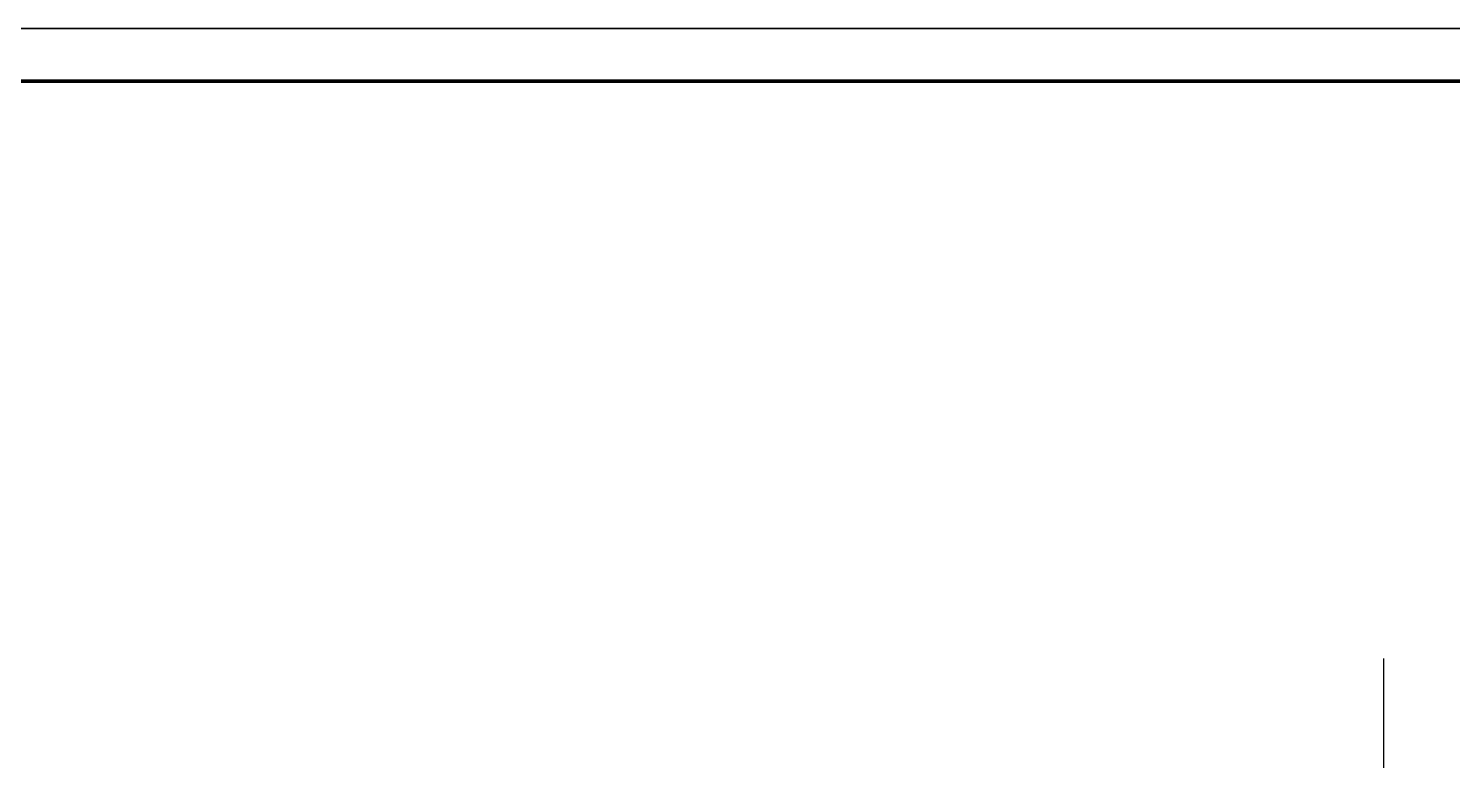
# Model space of a CAD drawing. Extents: x -40040 to 35635, y -182662 to -38118.
# Drawn here: x 178 to 4958, y -140579 to -138120 of the extents above; entities that cross this region are included whole.
import ezdxf

# ---------------------------------------------------------------- set-up
doc = ezdxf.new("R2010")
doc.units = 0
doc.header["$LTSCALE"] = 1000
doc.header["$MEASUREMENT"] = 0
for name, color, linetype in [('A-ANNO-NOTE', 4, 'Continuous'), ('A-FURN-PATT-251', 251, 'Continuous'), ('CABR-TK', 4, 'Continuous')]:
    doc.layers.add(name, color=color, linetype=linetype)
doc.layers.add('A-ANNO-NPLT', color=250, linetype='Continuous', plot=False)

# ---------------------------------------------------------------- blocks, each defined once
blk = doc.blocks.new('alsidufhasdf')
at = {"layer": 'A-ANNO-NOTE', "const_width": 12.5, "flags": 128}
blk.add_lwpolyline([(-69970.8, -65800.3), (-69970.8, -51475.3), (-80015.8, -51475.3), (-80015.8, -65800.3)], close=True, dxfattribs=at)
at = {"layer": 'A-ANNO-NPLT'}
blk.add_lwpolyline([(-69795.8, -66000.3), (-69795.8, -51300.3), (-80190.8, -51300.3), (-80190.8, -66000.3)], close=True, dxfattribs=at)

msp = doc.modelspace()

# ---------------------------------------------------------------- linework, layer by layer
at = {"layer": 'A-ANNO-NPLT'}
msp.add_line((4726.1, -140235.4), (4726.1, -145532.9), dxfattribs=at)
at = {"layer": 'A-FURN-PATT-251'}
for p, q in [((-28997.1, -138120.4), (35635.1, -138120.4)), ((5872.9, -138120.4), (-8997.1, -138120.4))]:
    msp.add_line(p, q, dxfattribs=at)

# ---------------------------------------------------------------- block references
at = {"layer": 'CABR-TK', "xscale": 1.010204081632657, "yscale": 1.010204081632657, "zscale": 1.010204081632657, "rotation": 270}
msp.add_blockref('alsidufhasdf', (57676.6, -219129.5), dxfattribs=at)

doc.saveas('drawing.dxf')
